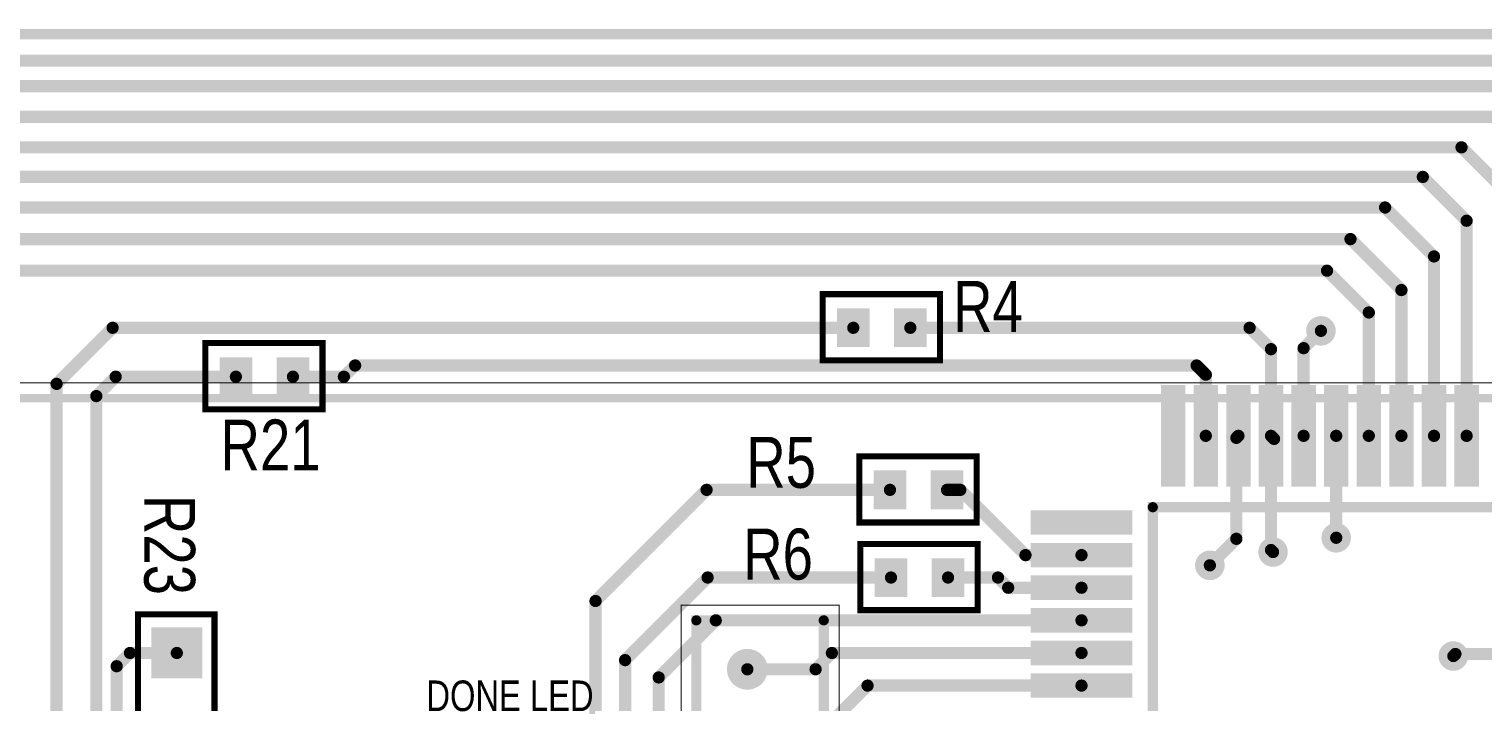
# Model space of a CAD drawing. Extents: x 0 to 8.76, y 0.02 to 4.83.
# Drawn here: x 6.425 to 7.852, y 4.171 to 4.831 of the extents above; entities that cross this region are included whole.
import ezdxf

# ---------------------------------------------------------------- set-up
doc = ezdxf.new("R2010")
doc.units = 0

msp = doc.modelspace()

# ---------------------------------------------------------------- linework, layer by layer
for points, const_width in [([(8.684, 0.028), (0.778, 0.029), (0.778, 4.826), (8.686, 4.826), (8.686, 0.028), (8.684, 0.028)], 0.01), ([(1.051, 2.331), (8.563, 2.331), (8.563, 4.484), (1.051, 4.484), (1.051, 2.331)], 0.001), ([(7.065, 3.961), (7.065, 4.266), (7.22, 4.266), (7.22, 3.961), (7.065, 3.961)], 0.001)]:
    msp.add_lwpolyline(points, close=True, dxfattribs=dict(const_width=const_width))
at = {"const_width": 0.0005}
for points in [[(7.0648, 4.266, 1), (7.0653, 4.266, 1)], [(7.2197, 4.266, 1), (7.2203, 4.266, 1)]]:
    msp.add_lwpolyline(points, format="xyb", close=True, dxfattribs=at)
at = {"layer": 'DRL'}
for points, const_width in [([(7.688, 4.535, 1), (7.698, 4.535, 1)], 0.01), ([(7.703, 4.332, 1), (7.713, 4.332, 1)], 0.01), ([(7.641, 4.318, 1), (7.651, 4.318, 1)], 0.01), ([(7.579, 4.305, 1), (7.589, 4.305, 1)], 0.01), ([(7.818, 4.216, 1), (7.828, 4.216, 1)], 0.01), ([(7.123, 4.203, 1), (7.137, 4.203, 1)], 0.014)]:
    msp.add_lwpolyline(points, format="xyb", close=True, dxfattribs=dict(at, const_width=const_width))
at = {"layer": 'FAB', "const_width": 0.01}
for points in [[(7.688, 4.535, 1), (7.698, 4.535, 1)], [(7.703, 4.332, 1), (7.713, 4.332, 1)], [(7.641, 4.318, 1), (7.651, 4.318, 1)], [(7.579, 4.305, 1), (7.589, 4.305, 1)], [(7.818, 4.216, 1), (7.828, 4.216, 1)]]:
    msp.add_lwpolyline(points, format="xyb", close=True, dxfattribs=at)
at = {"layer": 'GND', "const_width": 0.012}
for points in [[(7.687, 4.535, 1), (7.699, 4.535, 1)], [(7.702, 4.332, 1), (7.714, 4.332, 1)], [(7.64, 4.318, 1), (7.652, 4.318, 1)], [(7.578, 4.305, 1), (7.59, 4.305, 1)], [(7.817, 4.216, 1), (7.829, 4.216, 1)]]:
    msp.add_lwpolyline(points, format="xyb", close=True, dxfattribs=at)
at = {"layer": 'I10', "const_width": 0.012}
for points in [[(7.687, 4.535, 1), (7.699, 4.535, 1)], [(7.702, 4.332, 1), (7.714, 4.332, 1)], [(7.64, 4.318, 1), (7.652, 4.318, 1)], [(7.578, 4.305, 1), (7.59, 4.305, 1)], [(7.817, 4.216, 1), (7.829, 4.216, 1)]]:
    msp.add_lwpolyline(points, format="xyb", close=True, dxfattribs=at)
at = {"layer": 'I11', "const_width": 0.012}
for points in [[(7.687, 4.535, 1), (7.699, 4.535, 1)], [(7.702, 4.332, 1), (7.714, 4.332, 1)], [(7.64, 4.318, 1), (7.652, 4.318, 1)], [(7.578, 4.305, 1), (7.59, 4.305, 1)], [(7.817, 4.216, 1), (7.829, 4.216, 1)]]:
    msp.add_lwpolyline(points, format="xyb", close=True, dxfattribs=at)
at = {"layer": 'I12', "const_width": 0.012}
for points in [[(7.687, 4.535, 1), (7.699, 4.535, 1)], [(7.702, 4.332, 1), (7.714, 4.332, 1)], [(7.64, 4.318, 1), (7.652, 4.318, 1)], [(7.578, 4.305, 1), (7.59, 4.305, 1)], [(7.817, 4.216, 1), (7.829, 4.216, 1)]]:
    msp.add_lwpolyline(points, format="xyb", close=True, dxfattribs=at)
at = {"layer": 'IN3', "const_width": 0.012}
for points in [[(7.687, 4.535, 1), (7.699, 4.535, 1)], [(7.702, 4.332, 1), (7.714, 4.332, 1)], [(7.64, 4.318, 1), (7.652, 4.318, 1)], [(7.578, 4.305, 1), (7.59, 4.305, 1)], [(7.817, 4.216, 1), (7.829, 4.216, 1)]]:
    msp.add_lwpolyline(points, format="xyb", close=True, dxfattribs=at)
at = {"layer": 'IN4', "const_width": 0.012}
for points in [[(7.687, 4.535, 1), (7.699, 4.535, 1)], [(7.702, 4.332, 1), (7.714, 4.332, 1)], [(7.64, 4.318, 1), (7.652, 4.318, 1)], [(7.578, 4.305, 1), (7.59, 4.305, 1)], [(7.817, 4.216, 1), (7.829, 4.216, 1)]]:
    msp.add_lwpolyline(points, format="xyb", close=True, dxfattribs=at)
at = {"layer": 'IN5', "const_width": 0.012}
for points in [[(7.687, 4.535, 1), (7.699, 4.535, 1)], [(7.702, 4.332, 1), (7.714, 4.332, 1)], [(7.64, 4.318, 1), (7.652, 4.318, 1)], [(7.578, 4.305, 1), (7.59, 4.305, 1)], [(7.817, 4.216, 1), (7.829, 4.216, 1)]]:
    msp.add_lwpolyline(points, format="xyb", close=True, dxfattribs=at)
at = {"layer": 'IN6', "const_width": 0.012}
for points in [[(7.687, 4.535, 1), (7.699, 4.535, 1)], [(7.702, 4.332, 1), (7.714, 4.332, 1)], [(7.64, 4.318, 1), (7.652, 4.318, 1)], [(7.578, 4.305, 1), (7.59, 4.305, 1)], [(7.817, 4.216, 1), (7.829, 4.216, 1)]]:
    msp.add_lwpolyline(points, format="xyb", close=True, dxfattribs=at)
at = {"layer": 'IN7', "const_width": 0.012}
for points in [[(7.687, 4.535, 1), (7.699, 4.535, 1)], [(7.702, 4.332, 1), (7.714, 4.332, 1)], [(7.64, 4.318, 1), (7.652, 4.318, 1)], [(7.578, 4.305, 1), (7.59, 4.305, 1)], [(7.817, 4.216, 1), (7.829, 4.216, 1)]]:
    msp.add_lwpolyline(points, format="xyb", close=True, dxfattribs=at)
at = {"layer": 'IN8', "const_width": 0.012}
for points in [[(7.687, 4.535, 1), (7.699, 4.535, 1)], [(7.702, 4.332, 1), (7.714, 4.332, 1)], [(7.64, 4.318, 1), (7.652, 4.318, 1)], [(7.578, 4.305, 1), (7.59, 4.305, 1)], [(7.817, 4.216, 1), (7.829, 4.216, 1)]]:
    msp.add_lwpolyline(points, format="xyb", close=True, dxfattribs=at)
at = {"layer": 'IN9', "const_width": 0.012}
for points in [[(7.687, 4.535, 1), (7.699, 4.535, 1)], [(7.702, 4.332, 1), (7.714, 4.332, 1)], [(7.64, 4.318, 1), (7.652, 4.318, 1)], [(7.578, 4.305, 1), (7.59, 4.305, 1)], [(7.817, 4.216, 1), (7.829, 4.216, 1)]]:
    msp.add_lwpolyline(points, format="xyb", close=True, dxfattribs=at)
at = {"layer": 'NOT', "const_width": 0.01}
for points in [[(7.688, 4.535, 1), (7.698, 4.535, 1)], [(7.703, 4.332, 1), (7.713, 4.332, 1)], [(7.641, 4.318, 1), (7.651, 4.318, 1)], [(7.579, 4.305, 1), (7.589, 4.305, 1)], [(7.818, 4.216, 1), (7.828, 4.216, 1)]]:
    msp.add_lwpolyline(points, format="xyb", close=True, dxfattribs=at)
at = {"layer": 'PWR', "const_width": 0.012}
for points in [[(7.687, 4.535, 1), (7.699, 4.535, 1)], [(7.702, 4.332, 1), (7.714, 4.332, 1)], [(7.64, 4.318, 1), (7.652, 4.318, 1)], [(7.578, 4.305, 1), (7.59, 4.305, 1)], [(7.817, 4.216, 1), (7.829, 4.216, 1)]]:
    msp.add_lwpolyline(points, format="xyb", close=True, dxfattribs=at)
at = {"layer": 'SMT'}
for points, const_width in [([(7.686, 4.535, 1), (7.7, 4.535, 1)], 0.015), ([(7.701, 4.332, 1), (7.715, 4.332, 1)], 0.015), ([(7.639, 4.318, 1), (7.653, 4.318, 1)], 0.015), ([(7.577, 4.305, 1), (7.591, 4.305, 1)], 0.015), ([(7.816, 4.216, 1), (7.83, 4.216, 1)], 0.015), ([(7.12, 4.203, 1), (7.14, 4.203, 1)], 0.02)]:
    msp.add_lwpolyline(points, format="xyb", close=True, dxfattribs=dict(at, const_width=const_width))
for points in [[(7.218, 4.519), (7.25, 4.519), (7.218, 4.557), (7.25, 4.557)], [(7.274, 4.519), (7.306, 4.519), (7.274, 4.557), (7.306, 4.557)], [(6.612, 4.471), (6.644, 4.471), (6.612, 4.509), (6.644, 4.509)], [(6.668, 4.471), (6.7, 4.471), (6.668, 4.509), (6.7, 4.509)], [(7.536, 4.382), (7.56, 4.382), (7.536, 4.482), (7.56, 4.482)], [(7.568, 4.382), (7.592, 4.382), (7.568, 4.482), (7.592, 4.482)], [(7.6, 4.382), (7.624, 4.382), (7.6, 4.482), (7.624, 4.482)], [(7.632, 4.382), (7.656, 4.382), (7.632, 4.482), (7.656, 4.482)], [(7.664, 4.382), (7.688, 4.382), (7.664, 4.482), (7.688, 4.482)], [(7.696, 4.382), (7.72, 4.382), (7.696, 4.482), (7.72, 4.482)], [(7.728, 4.382), (7.752, 4.382), (7.728, 4.482), (7.752, 4.482)], [(7.76, 4.382), (7.784, 4.382), (7.76, 4.482), (7.784, 4.482)], [(7.792, 4.382), (7.816, 4.382), (7.792, 4.482), (7.816, 4.482)], [(7.824, 4.382), (7.848, 4.382), (7.824, 4.482), (7.848, 4.482)], [(7.254, 4.36), (7.286, 4.36), (7.254, 4.398), (7.286, 4.398)], [(7.31, 4.36), (7.342, 4.36), (7.31, 4.398), (7.342, 4.398)], [(7.408, 4.335), (7.508, 4.335), (7.408, 4.359), (7.508, 4.359)], [(7.408, 4.303), (7.508, 4.303), (7.408, 4.327), (7.508, 4.327)], [(7.255, 4.274), (7.287, 4.274), (7.255, 4.312), (7.287, 4.312)], [(7.311, 4.274), (7.343, 4.274), (7.311, 4.312), (7.343, 4.312)], [(7.408, 4.271), (7.508, 4.271), (7.408, 4.295), (7.508, 4.295)], [(7.408, 4.239), (7.508, 4.239), (7.408, 4.263), (7.508, 4.263)], [(6.545, 4.194), (6.595, 4.194), (6.545, 4.244), (6.595, 4.244)], [(7.408, 4.207), (7.508, 4.207), (7.408, 4.231), (7.508, 4.231)], [(7.408, 4.175), (7.508, 4.175), (7.408, 4.199), (7.508, 4.199)]]:
    msp.add_solid(points, dxfattribs=at)
at = {"layer": 'SPT'}
for points in [[(7.218, 4.519), (7.25, 4.519), (7.218, 4.557), (7.25, 4.557)], [(7.274, 4.519), (7.306, 4.519), (7.274, 4.557), (7.306, 4.557)], [(6.612, 4.471), (6.644, 4.471), (6.612, 4.509), (6.644, 4.509)], [(6.668, 4.471), (6.7, 4.471), (6.668, 4.509), (6.7, 4.509)], [(7.536, 4.382), (7.56, 4.382), (7.536, 4.482), (7.56, 4.482)], [(7.568, 4.382), (7.592, 4.382), (7.568, 4.482), (7.592, 4.482)], [(7.6, 4.382), (7.624, 4.382), (7.6, 4.482), (7.624, 4.482)], [(7.632, 4.382), (7.656, 4.382), (7.632, 4.482), (7.656, 4.482)], [(7.664, 4.382), (7.688, 4.382), (7.664, 4.482), (7.688, 4.482)], [(7.696, 4.382), (7.72, 4.382), (7.696, 4.482), (7.72, 4.482)], [(7.728, 4.382), (7.752, 4.382), (7.728, 4.482), (7.752, 4.482)], [(7.76, 4.382), (7.784, 4.382), (7.76, 4.482), (7.784, 4.482)], [(7.792, 4.382), (7.816, 4.382), (7.792, 4.482), (7.816, 4.482)], [(7.824, 4.382), (7.848, 4.382), (7.824, 4.482), (7.848, 4.482)], [(7.254, 4.36), (7.286, 4.36), (7.254, 4.398), (7.286, 4.398)], [(7.31, 4.36), (7.342, 4.36), (7.31, 4.398), (7.342, 4.398)], [(7.408, 4.335), (7.508, 4.335), (7.408, 4.359), (7.508, 4.359)], [(7.408, 4.303), (7.508, 4.303), (7.408, 4.327), (7.508, 4.327)], [(7.255, 4.274), (7.287, 4.274), (7.255, 4.312), (7.287, 4.312)], [(7.311, 4.274), (7.343, 4.274), (7.311, 4.312), (7.343, 4.312)], [(7.408, 4.271), (7.508, 4.271), (7.408, 4.295), (7.508, 4.295)], [(7.408, 4.239), (7.508, 4.239), (7.408, 4.263), (7.508, 4.263)], [(6.545, 4.194), (6.595, 4.194), (6.545, 4.244), (6.595, 4.244)], [(7.408, 4.207), (7.508, 4.207), (7.408, 4.231), (7.508, 4.231)], [(7.408, 4.175), (7.508, 4.175), (7.408, 4.199), (7.508, 4.199)]]:
    msp.add_solid(points, dxfattribs=at)
at = {"layer": 'SST'}
for points, const_width in [([(7.319, 4.571), (7.319, 4.506), (7.319, 4.506), (7.204, 4.506), (7.204, 4.571), (7.319, 4.571)], 0.006), ([(6.713, 4.523), (6.713, 4.458), (6.713, 4.458), (6.598, 4.458), (6.598, 4.523), (6.713, 4.523)], 0.006), ([(1.066, 4.467), (1.066, 2.346), (8.547, 2.346), (8.548, 2.365), (8.548, 4.469), (1.067, 4.469), (1.067, 4.468), (1.066, 4.467)], 0.008), ([(7.355, 4.412), (7.355, 4.347), (7.355, 4.347), (7.24, 4.347), (7.24, 4.412), (7.355, 4.412)], 0.006), ([(7.528, 4.362), (7.888, 4.362), (7.888, 3.999), (7.57, 3.999), (7.567, 4.002), (7.55, 4.022), (7.548, 4.024), (7.528, 4.047), (7.528, 4.362)], 0.01), ([(7.356, 4.326), (7.356, 4.261), (7.356, 4.261), (7.241, 4.261), (7.241, 4.326), (7.356, 4.326)], 0.006), ([(6.532, 4.097), (6.532, 4.257), (6.532, 4.257), (6.607, 4.257), (6.607, 4.097), (6.532, 4.097)], 0.006), ([(7.205, 3.976), (7.205, 4.251), (7.08, 4.251), (7.08, 3.976), (7.205, 3.976)], 0.01)]:
    msp.add_lwpolyline(points, close=True, dxfattribs=dict(at, const_width=const_width))
for points, const_width in [([(7.2025, 4.571, 1), (7.2055, 4.571, 1)], 0.003), ([(7.3175, 4.571, 1), (7.3205, 4.571, 1)], 0.003), ([(7.3175, 4.571, 1), (7.3205, 4.571, 1)], 0.003), ([(6.5965, 4.523, 1), (6.5995, 4.523, 1)], 0.003), ([(6.7115, 4.523, 1), (6.7145, 4.523, 1)], 0.003), ([(6.7115, 4.523, 1), (6.7145, 4.523, 1)], 0.003), ([(7.2025, 4.506, 1), (7.2055, 4.506, 1)], 0.003), ([(7.3175, 4.506, 1), (7.3205, 4.506, 1)], 0.003), ([(7.3175, 4.506, 1), (7.3205, 4.506, 1)], 0.003), ([(6.5965, 4.458, 1), (6.5995, 4.458, 1)], 0.003), ([(6.7115, 4.458, 1), (6.7145, 4.458, 1)], 0.003), ([(6.7115, 4.458, 1), (6.7145, 4.458, 1)], 0.003), ([(7.2385, 4.412, 1), (7.2415, 4.412, 1)], 0.003), ([(7.3535, 4.412, 1), (7.3565, 4.412, 1)], 0.003), ([(7.3535, 4.412, 1), (7.3565, 4.412, 1)], 0.003), ([(7.5255, 4.362, 1), (7.5305, 4.362, 1)], 0.005), ([(7.5255, 4.362, 1), (7.5305, 4.362, 1)], 0.005), ([(7.2385, 4.347, 1), (7.2415, 4.347, 1)], 0.003), ([(7.3535, 4.347, 1), (7.3565, 4.347, 1)], 0.003), ([(7.3535, 4.347, 1), (7.3565, 4.347, 1)], 0.003), ([(7.2395, 4.326, 1), (7.2425, 4.326, 1)], 0.003), ([(7.3545, 4.326, 1), (7.3575, 4.326, 1)], 0.003), ([(7.3545, 4.326, 1), (7.3575, 4.326, 1)], 0.003), ([(6.5305, 4.257, 1), (6.5335, 4.257, 1)], 0.003), ([(6.5305, 4.257, 1), (6.5335, 4.257, 1)], 0.003), ([(6.6055, 4.257, 1), (6.6085, 4.257, 1)], 0.003), ([(7.0775, 4.251, 1), (7.0825, 4.251, 1)], 0.005), ([(7.2025, 4.251, 1), (7.2075, 4.251, 1)], 0.005), ([(7.2395, 4.261, 1), (7.2425, 4.261, 1)], 0.003), ([(7.3545, 4.261, 1), (7.3575, 4.261, 1)], 0.003), ([(7.3545, 4.261, 1), (7.3575, 4.261, 1)], 0.003)]:
    msp.add_lwpolyline(points, format="xyb", close=True, dxfattribs=dict(at, const_width=const_width))
at = {"layer": 'TOP', "const_width": 0.012}
for points in [[(0.977, 4.8), (7.986, 4.8)], [(0.992, 4.775), (7.969, 4.775)], [(1.005, 4.745), (7.953, 4.745)], [(7.831, 4.715), (1.017, 4.715)], [(7.868, 4.678), (7.831, 4.715)], [(1.034, 4.686), (7.793, 4.686)], [(7.793, 4.686), (7.836, 4.643)], [(1.052, 4.656), (7.756, 4.656)], [(7.756, 4.656), (7.804, 4.608)], [(7.836, 4.643), (7.836, 4.432)], [(7.722, 4.625), (1.079, 4.625)], [(7.772, 4.575), (7.722, 4.625)], [(7.804, 4.608), (7.804, 4.432)], [(1.103, 4.594), (7.699, 4.594)], [(7.699, 4.594), (7.74, 4.553)], [(7.772, 4.432), (7.772, 4.575)], [(7.74, 4.553), (7.74, 4.432)], [(6.507, 4.538), (6.452, 4.483)], [(7.234, 4.538), (6.507, 4.538)], [(7.29, 4.538), (7.623, 4.538)], [(7.623, 4.538), (7.644, 4.517)], [(7.676, 4.518), (7.693, 4.535)], [(7.676, 4.432), (7.676, 4.518)], [(7.644, 4.517), (7.644, 4.432)], [(6.51, 4.49), (6.491, 4.471)], [(6.628, 4.49), (6.51, 4.49)], [(6.734, 4.49), (6.684, 4.49)], [(6.745, 4.501), (6.734, 4.49)], [(7.571, 4.501), (6.745, 4.501)], [(7.58, 4.492), (7.571, 4.501)], [(7.58, 4.432), (7.58, 4.492)], [(6.452, 4.483), (6.452, 3.973)], [(6.491, 4.471), (6.491, 3.973)], [(7.612, 4.432), (7.61, 4.43)], [(7.644, 4.432), (7.647, 4.429)], [(7.644, 4.32), (7.644, 4.432)], [(7.708, 4.332), (7.708, 4.432)], [(7.61, 4.43), (7.61, 4.331)], [(7.09, 4.379), (6.981, 4.27)], [(7.27, 4.379), (7.09, 4.379)], [(7.326, 4.379), (7.339, 4.379)], [(7.339, 4.379), (7.403, 4.315)], [(7.61, 4.331), (7.584, 4.305)], [(7.646, 4.318), (7.644, 4.32)], [(7.403, 4.315), (7.458, 4.315)], [(7.091, 4.293), (7.01, 4.212)], [(7.271, 4.293), (7.091, 4.293)], [(7.327, 4.293), (7.376, 4.293)], [(7.376, 4.293), (7.386, 4.283)], [(7.386, 4.283), (7.458, 4.283)], [(6.981, 4.27), (6.981, 3.925)], [(7.043, 4.195), (7.099, 4.251)], [(7.099, 4.251), (7.458, 4.251)], [(6.524, 4.219), (6.511, 4.206)], [(6.57, 4.219), (6.524, 4.219)], [(7.213, 4.219), (7.197, 4.203)], [(7.458, 4.219), (7.213, 4.219)], [(7.823, 4.216), (7.825, 4.218)], [(7.825, 4.218), (7.957, 4.218)], [(6.511, 4.206), (6.511, 3.973)], [(7.01, 4.212), (7.01, 3.887)], [(7.043, 3.84), (7.043, 4.195)], [(7.197, 4.203), (7.13, 4.203)], [(7.248, 4.187), (7.205, 4.144)], [(7.458, 4.187), (7.248, 4.187)]]:
    msp.add_lwpolyline(points, dxfattribs=at)
at = {"layer": 'TOP'}
for points, const_width in [([(7.828, 4.715, 1), (7.834, 4.715, 1)], 0.006), ([(7.828, 4.715, 1), (7.834, 4.715, 1)], 0.006), ([(7.79, 4.686, 1), (7.796, 4.686, 1)], 0.006), ([(7.79, 4.686, 1), (7.796, 4.686, 1)], 0.006), ([(7.753, 4.656, 1), (7.759, 4.656, 1)], 0.006), ([(7.753, 4.656, 1), (7.759, 4.656, 1)], 0.006), ([(7.833, 4.643, 1), (7.839, 4.643, 1)], 0.006), ([(7.833, 4.643, 1), (7.839, 4.643, 1)], 0.006), ([(7.719, 4.625, 1), (7.725, 4.625, 1)], 0.006), ([(7.719, 4.625, 1), (7.725, 4.625, 1)], 0.006), ([(7.801, 4.608, 1), (7.807, 4.608, 1)], 0.006), ([(7.801, 4.608, 1), (7.807, 4.608, 1)], 0.006), ([(7.696, 4.594, 1), (7.702, 4.594, 1)], 0.006), ([(7.696, 4.594, 1), (7.702, 4.594, 1)], 0.006), ([(7.769, 4.575, 1), (7.775, 4.575, 1)], 0.006), ([(7.769, 4.575, 1), (7.775, 4.575, 1)], 0.006), ([(7.737, 4.553, 1), (7.743, 4.553, 1)], 0.006), ([(7.737, 4.553, 1), (7.743, 4.553, 1)], 0.006), ([(6.504, 4.538, 1), (6.51, 4.538, 1)], 0.006), ([(6.504, 4.538, 1), (6.51, 4.538, 1)], 0.006), ([(7.231, 4.538, 1), (7.237, 4.538, 1)], 0.006), ([(7.287, 4.538, 1), (7.293, 4.538, 1)], 0.006), ([(7.62, 4.538, 1), (7.626, 4.538, 1)], 0.006), ([(7.62, 4.538, 1), (7.626, 4.538, 1)], 0.006), ([(7.687, 4.535, 1), (7.699, 4.535, 1)], 0.012), ([(7.69, 4.535, 1), (7.696, 4.535, 1)], 0.006), ([(7.673, 4.518, 1), (7.679, 4.518, 1)], 0.006), ([(7.673, 4.518, 1), (7.679, 4.518, 1)], 0.006), ([(7.641, 4.517, 1), (7.647, 4.517, 1)], 0.006), ([(7.641, 4.517, 1), (7.647, 4.517, 1)], 0.006), ([(6.507, 4.49, 1), (6.513, 4.49, 1)], 0.006), ([(6.507, 4.49, 1), (6.513, 4.49, 1)], 0.006), ([(6.625, 4.49, 1), (6.631, 4.49, 1)], 0.006), ([(6.681, 4.49, 1), (6.687, 4.49, 1)], 0.006), ([(6.731, 4.49, 1), (6.737, 4.49, 1)], 0.006), ([(6.731, 4.49, 1), (6.737, 4.49, 1)], 0.006), ([(6.742, 4.501, 1), (6.748, 4.501, 1)], 0.006), ([(6.742, 4.501, 1), (6.748, 4.501, 1)], 0.006), ([(7.568, 4.501, 1), (7.574, 4.501, 1)], 0.006), ([(7.568, 4.501, 1), (7.574, 4.501, 1)], 0.006), ([(7.577, 4.492, 1), (7.583, 4.492, 1)], 0.006), ([(7.577, 4.492, 1), (7.583, 4.492, 1)], 0.006), ([(6.449, 4.483, 1), (6.455, 4.483, 1)], 0.006), ([(6.449, 4.483, 1), (6.455, 4.483, 1)], 0.006), ([(6.488, 4.471, 1), (6.494, 4.471, 1)], 0.006), ([(6.488, 4.471, 1), (6.494, 4.471, 1)], 0.006), ([(7.577, 4.432, 1), (7.583, 4.432, 1)], 0.006), ([(7.609, 4.432, 1), (7.615, 4.432, 1)], 0.006), ([(7.641, 4.432, 1), (7.647, 4.432, 1)], 0.006), ([(7.641, 4.432, 1), (7.647, 4.432, 1)], 0.006), ([(7.641, 4.432, 1), (7.647, 4.432, 1)], 0.006), ([(7.673, 4.432, 1), (7.679, 4.432, 1)], 0.006), ([(7.705, 4.432, 1), (7.711, 4.432, 1)], 0.006), ([(7.737, 4.432, 1), (7.743, 4.432, 1)], 0.006), ([(7.769, 4.432, 1), (7.775, 4.432, 1)], 0.006), ([(7.801, 4.432, 1), (7.807, 4.432, 1)], 0.006), ([(7.833, 4.432, 1), (7.839, 4.432, 1)], 0.006), ([(7.607, 4.43, 1), (7.613, 4.43, 1)], 0.006), ([(7.607, 4.43, 1), (7.613, 4.43, 1)], 0.006), ([(7.644, 4.429, 1), (7.65, 4.429, 1)], 0.006), ([(7.087, 4.379, 1), (7.093, 4.379, 1)], 0.006), ([(7.087, 4.379, 1), (7.093, 4.379, 1)], 0.006), ([(7.267, 4.379, 1), (7.273, 4.379, 1)], 0.006), ([(7.323, 4.379, 1), (7.329, 4.379, 1)], 0.006), ([(7.336, 4.379, 1), (7.342, 4.379, 1)], 0.006), ([(7.336, 4.379, 1), (7.342, 4.379, 1)], 0.006), ([(7.702, 4.332, 1), (7.714, 4.332, 1)], 0.012), ([(7.607, 4.331, 1), (7.613, 4.331, 1)], 0.006), ([(7.607, 4.331, 1), (7.613, 4.331, 1)], 0.006), ([(7.64, 4.318, 1), (7.652, 4.318, 1)], 0.012), ([(7.641, 4.32, 1), (7.647, 4.32, 1)], 0.006), ([(7.641, 4.32, 1), (7.647, 4.32, 1)], 0.006), ([(7.643, 4.318, 1), (7.649, 4.318, 1)], 0.006), ([(7.705, 4.332, 1), (7.711, 4.332, 1)], 0.006), ([(7.4, 4.315, 1), (7.406, 4.315, 1)], 0.006), ([(7.4, 4.315, 1), (7.406, 4.315, 1)], 0.006), ([(7.455, 4.315, 1), (7.461, 4.315, 1)], 0.006), ([(7.578, 4.305, 1), (7.59, 4.305, 1)], 0.012), ([(7.581, 4.305, 1), (7.587, 4.305, 1)], 0.006), ([(7.088, 4.293, 1), (7.094, 4.293, 1)], 0.006), ([(7.088, 4.293, 1), (7.094, 4.293, 1)], 0.006), ([(7.268, 4.293, 1), (7.274, 4.293, 1)], 0.006), ([(7.324, 4.293, 1), (7.33, 4.293, 1)], 0.006), ([(7.373, 4.293, 1), (7.379, 4.293, 1)], 0.006), ([(7.373, 4.293, 1), (7.379, 4.293, 1)], 0.006), ([(7.383, 4.283, 1), (7.389, 4.283, 1)], 0.006), ([(7.383, 4.283, 1), (7.389, 4.283, 1)], 0.006), ([(7.455, 4.283, 1), (7.461, 4.283, 1)], 0.006), ([(6.978, 4.27, 1), (6.984, 4.27, 1)], 0.006), ([(6.978, 4.27, 1), (6.984, 4.27, 1)], 0.006), ([(7.096, 4.251, 1), (7.102, 4.251, 1)], 0.006), ([(7.096, 4.251, 1), (7.102, 4.251, 1)], 0.006), ([(7.455, 4.251, 1), (7.461, 4.251, 1)], 0.006), ([(6.521, 4.219, 1), (6.527, 4.219, 1)], 0.006), ([(6.521, 4.219, 1), (6.527, 4.219, 1)], 0.006), ([(6.567, 4.219, 1), (6.573, 4.219, 1)], 0.006), ([(7.21, 4.219, 1), (7.216, 4.219, 1)], 0.006), ([(7.21, 4.219, 1), (7.216, 4.219, 1)], 0.006), ([(7.455, 4.219, 1), (7.461, 4.219, 1)], 0.006), ([(7.817, 4.216, 1), (7.829, 4.216, 1)], 0.012), ([(7.822, 4.218, 1), (7.828, 4.218, 1)], 0.006), ([(7.822, 4.218, 1), (7.828, 4.218, 1)], 0.006), ([(6.508, 4.206, 1), (6.514, 4.206, 1)], 0.006), ([(6.508, 4.206, 1), (6.514, 4.206, 1)], 0.006), ([(7.007, 4.212, 1), (7.013, 4.212, 1)], 0.006), ([(7.007, 4.212, 1), (7.013, 4.212, 1)], 0.006), ([(7.123, 4.203, 1), (7.137, 4.203, 1)], 0.015), ([(7.82, 4.216, 1), (7.826, 4.216, 1)], 0.006), ([(7.04, 4.195, 1), (7.046, 4.195, 1)], 0.006), ([(7.04, 4.195, 1), (7.046, 4.195, 1)], 0.006), ([(7.127, 4.203, 1), (7.133, 4.203, 1)], 0.006), ([(7.194, 4.203, 1), (7.2, 4.203, 1)], 0.006), ([(7.194, 4.203, 1), (7.2, 4.203, 1)], 0.006), ([(7.245, 4.187, 1), (7.251, 4.187, 1)], 0.006), ([(7.245, 4.187, 1), (7.251, 4.187, 1)], 0.006), ([(7.455, 4.187, 1), (7.461, 4.187, 1)], 0.006)]:
    msp.add_lwpolyline(points, format="xyb", close=True, dxfattribs=dict(at, const_width=const_width))
for points in [[(7.218, 4.519), (7.25, 4.519), (7.218, 4.557), (7.25, 4.557)], [(7.274, 4.519), (7.306, 4.519), (7.274, 4.557), (7.306, 4.557)], [(6.612, 4.471), (6.644, 4.471), (6.612, 4.509), (6.644, 4.509)], [(6.668, 4.471), (6.7, 4.471), (6.668, 4.509), (6.7, 4.509)], [(7.536, 4.382), (7.56, 4.382), (7.536, 4.482), (7.56, 4.482)], [(7.568, 4.382), (7.592, 4.382), (7.568, 4.482), (7.592, 4.482)], [(7.6, 4.382), (7.624, 4.382), (7.6, 4.482), (7.624, 4.482)], [(7.632, 4.382), (7.656, 4.382), (7.632, 4.482), (7.656, 4.482)], [(7.664, 4.382), (7.688, 4.382), (7.664, 4.482), (7.688, 4.482)], [(7.696, 4.382), (7.72, 4.382), (7.696, 4.482), (7.72, 4.482)], [(7.728, 4.382), (7.752, 4.382), (7.728, 4.482), (7.752, 4.482)], [(7.76, 4.382), (7.784, 4.382), (7.76, 4.482), (7.784, 4.482)], [(7.792, 4.382), (7.816, 4.382), (7.792, 4.482), (7.816, 4.482)], [(7.824, 4.382), (7.848, 4.382), (7.824, 4.482), (7.848, 4.482)], [(7.254, 4.36), (7.286, 4.36), (7.254, 4.398), (7.286, 4.398)], [(7.31, 4.36), (7.342, 4.36), (7.31, 4.398), (7.342, 4.398)], [(7.408, 4.335), (7.508, 4.335), (7.408, 4.359), (7.508, 4.359)], [(7.408, 4.303), (7.508, 4.303), (7.408, 4.327), (7.508, 4.327)], [(7.255, 4.274), (7.287, 4.274), (7.255, 4.312), (7.287, 4.312)], [(7.311, 4.274), (7.343, 4.274), (7.311, 4.312), (7.343, 4.312)], [(7.408, 4.271), (7.508, 4.271), (7.408, 4.295), (7.508, 4.295)], [(7.408, 4.239), (7.508, 4.239), (7.408, 4.263), (7.508, 4.263)], [(6.545, 4.194), (6.595, 4.194), (6.545, 4.244), (6.595, 4.244)], [(7.408, 4.207), (7.508, 4.207), (7.408, 4.231), (7.508, 4.231)], [(7.408, 4.175), (7.508, 4.175), (7.408, 4.199), (7.508, 4.199)]]:
    msp.add_solid(points, dxfattribs=at)

# ---------------------------------------------------------------- texts
at = {"layer": 'SST', "width": 0.8}
for s, rotation, p in [('R4', 360, (7.332, 4.534)), ('R21', 360, (6.613, 4.398)), ('R5', 360, (7.129, 4.381)), ('R23', 270, (6.538, 4.374)), ('R6', 360, (7.126, 4.291))]:
    msp.add_text(s, height=0.05, rotation=rotation, dxfattribs=at).set_placement(p)
msp.add_text('DONE LED', height=0.03, dxfattribs=at).set_placement((6.815, 4.162))

doc.saveas('drawing.dxf')
